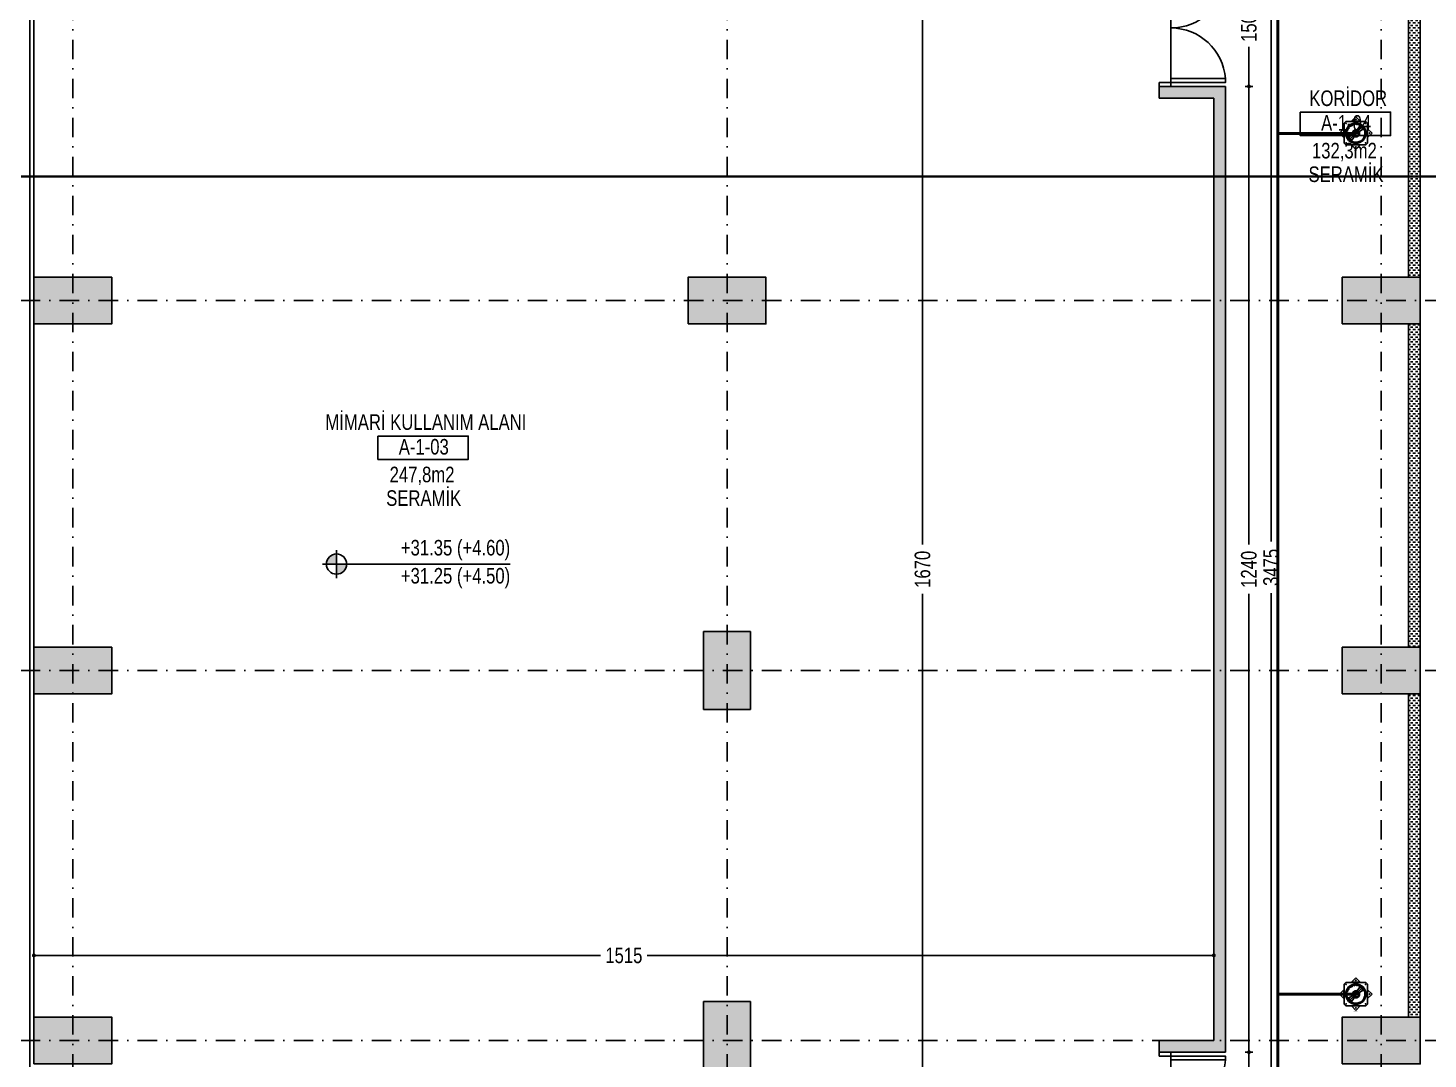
# Model space of a CAD drawing. Header units: centimetres. Extents: x 26569 to 160723, y -3143 to 14565.
# Drawn here: x 78393 to 80191, y 4390 to 5714 of the extents above; entities that cross this region are included whole.
import ezdxf
from ezdxf.enums import TextEntityAlignment as Align

# ---------------------------------------------------------------- set-up
doc = ezdxf.new("R2010")
doc.units = ezdxf.units.CM
doc.header["$LTSCALE"] = 100
doc.linetypes.add('DASHDOT2', pattern=[0.5, 0.25, -0.125, 0, -0.125])
for name, color, linetype in [('A-ANNO-DIMS', 187, 'Continuous'), ('A-ANNO-GRID', 155, 'DASHDOT2'), ('A-ANNO-IDEN', 50, 'Continuous'), ('A-ANNO-TEXT', 50, 'Continuous'), ('A-DOOR', 193, 'Continuous'), ('A-ELEV-01', 255, 'Continuous'), ('A-WALL', 134, 'Continuous'), ('A-WALL-HTCH', 8, 'Continuous'), ('A-WALL-INSL', 249, 'Continuous'), ('A-WALL-SNWPNL', 200, 'Continuous'), ('GEB-KONTUR-A', 5, 'Continuous'), ('S-CONC', 5, 'Continuous'), ('S-HTCH', 8, 'Continuous')]:
    doc.layers.add(name, color=color, linetype=linetype)
doc.layers.add('Arbeitspunkt(DIN)', color=7, linetype='Continuous', lineweight=25)
for name, color, linetype, lineweight, true_color in [('GEB-ART-NR', 1, 'Continuous', 18, 0xff0000), ('GEB-BEZUG', 2, 'Continuous', 50, 0xffff00), ('GEB-TEXT', 5, 'Continuous', 18, 0x0000ff)]:
    doc.layers.add(name, color=color, linetype=linetype, lineweight=lineweight, true_color=true_color)
doc.styles.add('Fields_100', font='act_simplex.shx', dxfattribs={"width": 0.8, "height": 20})
doc.styles.get("Standard").update_dxf_attribs({"font": 'act_simplex.shx', "width": 0.8, "height": 18})
doc.linetypes.add('BATTING', pattern='A,0.00254,-2.54,[134,ltypeshp.shx,S=2.54,R=0,X=-2.54,Y=0],-5.08,[134,ltypeshp.shx,S=2.54,R=180,X=2.54,Y=0],-2.54', length=10.16254)
doc.dimstyles.new('FIELDS_100', dxfattribs={"dimscale": 0, "dimtxt": 20, "dimasz": 5, "dimexe": 5, "dimexo": 5, "dimgap": 5, "dimtad": 0, "dimdec": 0, "dimzin": 0, "dimdsep": 46, "dimtxsty": 'Fields_100', "dimblk": 'DOT', "dimcen": 0.09, "dimclrt": 50, "dimadec": 0, "dimazin": 0, "dimtfac": 1, "dimtdec": 0, "dimtix": 1, "dimtofl": 0, "dimtmove": 1, "dimatfit": 3, "dimfxl": 5, "dimfxlon": 1, "dimtolj": 1, "dimtzin": 0, "dimarcsym": 0})
pattern_1 = [(0, (74805.6698, 54361.057), (3.175, 3.175), [3.175, -3.175])]

# ---------------------------------------------------------------- blocks, each defined once
blk = doc.blocks.new('Mahal kutusu_100')
at = {"color": 0}
blk.add_lwpolyline([(-58, 30), (58, 30), (58, 0), (-58, 0)], close=True, dxfattribs=at)
at = {"color": 0, "style": 'Fields_100', "width": 0.8}
for tag, p in [('MAHAL', (3.6, 37.9)), ('KOD', (0.9, 6.2)), ('ALAN', (-1.3, -29.4)), ('KAPLAMA', (0.8, -59.7))]:
    blk.add_attdef(tag, text='', height=20, dxfattribs=at).set_placement(p, align=Align.CENTER)
blk = doc.blocks.new('KAPI 150')
at = {"layer": 'A-DOOR'}
blk.add_line((145, 15), (5, 15), dxfattribs=at)
for points in [[(5, 15), (5, 85), (10, 85), (10, 15)], [(145, 15), (145, 85), (140, 85), (140, 15)]]:
    blk.add_lwpolyline(points, dxfattribs=at)
for points in [[(5, 0), (0, 0), (0, 15), (5, 15)], [(150, 0), (145, 0), (145, 15), (150, 15)]]:
    blk.add_lwpolyline(points, close=True, dxfattribs=at)
for centre, start, end in [((5, 15), 0, 85.904), ((145, 15), 94.096, 180)]:
    blk.add_arc(centre, 70, start, end, dxfattribs=at)
blk = doc.blocks.new('_Dot')
at = {"color": 0, "linetype": 'ByBlock', "lineweight": -2}
blk.add_line((-0.5, 0), (-1, 0), dxfattribs=at)
at = {"color": 0, "linetype": 'ByBlock', "const_width": 0.5}
blk.add_lwpolyline([(-0.25, 0, 1), (0.25, 0, 1)], format="xyb", close=True, dxfattribs=at)
blk = doc.blocks.new('*D206')
at = {"layer": 'A-ANNO-DIMS', "color": 0, "lineweight": -2, "transparency": 16777216}
for p, q in [((79536.9, 5853.6), (79546.9, 5853.6)), ((79541.9, 5848.6), (79541.9, 5050.3)), ((79541.9, 4188.6), (79541.9, 4987)), ((79536.9, 4183.6), (79546.9, 4183.6))]:
    blk.add_line(p, q, dxfattribs=at)
at = {"layer": 'DEFPOINTS', "color": 0, "transparency": 16777216}
for p in [(78500.9, 5853.6), (79541.9, 5853.6), (78400.9, 4183.6)]:
    blk.add_point(p, dxfattribs=at)
at = {"layer": 'A-ANNO-DIMS', "color": 0, "lineweight": -2, "transparency": 16777216, "xscale": 5, "yscale": 5, "zscale": 5}
for p, rotation in [((79541.9, 5853.6), 90), ((79541.9, 4183.6), 270)]:
    blk.add_blockref('_Dot', p, dxfattribs=dict(at, rotation=rotation))
at = {"layer": 'A-ANNO-DIMS', "color": 50, "transparency": 16777216, "insert": (79541.9, 5018.6), "char_height": 20, "attachment_point": 5, "rotation": 90, "style": 'Fields_100'}
blk.add_mtext('\\A1;1670', dxfattribs=at)
blk = doc.blocks.new('*D207')
at = {"layer": 'A-ANNO-DIMS', "color": 0, "lineweight": -2, "transparency": 16777216}
for p, q in [((78400.9, 4517.8), (78400.9, 4527.8)), ((78405.9, 4522.8), (79128.2, 4522.8)), ((79910.9, 4522.8), (79188.5, 4522.8)), ((79915.9, 4517.8), (79915.9, 4527.8))]:
    blk.add_line(p, q, dxfattribs=at)
at = {"layer": 'DEFPOINTS', "color": 0, "transparency": 16777216}
for p in [(79915.9, 4522.8), (78400.9, 4183.6), (79915.9, 4183.6)]:
    blk.add_point(p, dxfattribs=at)
at = {"layer": 'A-ANNO-DIMS', "color": 0, "lineweight": -2, "transparency": 16777216, "xscale": 5, "yscale": 5, "zscale": 5, "rotation": 180}
blk.add_blockref('_Dot', (78400.9, 4522.8), dxfattribs=at)
at = {"layer": 'A-ANNO-DIMS', "color": 0, "lineweight": -2, "transparency": 16777216, "xscale": 5, "yscale": 5, "zscale": 5}
blk.add_blockref('_Dot', (79915.9, 4522.8), dxfattribs=at)
at = {"layer": 'A-ANNO-DIMS', "color": 50, "transparency": 16777216, "insert": (79158.4, 4522.8), "char_height": 20, "attachment_point": 5, "style": 'Fields_100'}
blk.add_mtext('\\A1;1515', dxfattribs=at)
blk = doc.blocks.new('*D216')
at = {"layer": 'A-ANNO-DIMS', "color": 0, "lineweight": -2, "transparency": 16777216}
for p, q in [((79955.9, 4398.6), (79965.9, 4398.6)), ((79960.9, 4393.6), (79960.9, 4347.7)), ((79960.9, 4253.6), (79960.9, 4299.6)), ((79955.9, 4248.6), (79965.9, 4248.6))]:
    blk.add_line(p, q, dxfattribs=at)
at = {"layer": 'DEFPOINTS', "color": 0, "transparency": 16777216}
for p in [(79930.9, 4398.6), (79960.9, 4398.6), (79930.9, 4248.6)]:
    blk.add_point(p, dxfattribs=at)
at = {"layer": 'A-ANNO-DIMS', "color": 0, "lineweight": -2, "transparency": 16777216, "xscale": 5, "yscale": 5, "zscale": 5}
for p, rotation in [((79960.9, 4398.6), 90), ((79960.9, 4248.6), 270)]:
    blk.add_blockref('_Dot', p, dxfattribs=dict(at, rotation=rotation))
at = {"layer": 'A-ANNO-DIMS', "color": 50, "transparency": 16777216, "insert": (79960.9, 4323.6), "char_height": 20, "attachment_point": 5, "rotation": 90, "style": 'Fields_100'}
blk.add_mtext('\\A1;150', dxfattribs=at)
blk = doc.blocks.new('*D217')
at = {"layer": 'A-ANNO-DIMS', "color": 0, "lineweight": -2, "transparency": 16777216}
for p, q in [((79955.9, 5638.6), (79965.9, 5638.6)), ((79960.9, 5633.6), (79960.9, 5050.3)), ((79960.9, 4403.6), (79960.9, 4987)), ((79955.9, 4398.6), (79965.9, 4398.6))]:
    blk.add_line(p, q, dxfattribs=at)
at = {"layer": 'DEFPOINTS', "color": 0, "transparency": 16777216}
for p in [(79930.9, 5638.6), (79960.9, 5638.6), (79930.9, 4398.6)]:
    blk.add_point(p, dxfattribs=at)
at = {"layer": 'A-ANNO-DIMS', "color": 0, "lineweight": -2, "transparency": 16777216, "xscale": 5, "yscale": 5, "zscale": 5}
for p, rotation in [((79960.9, 5638.6), 90), ((79960.9, 4398.6), 270)]:
    blk.add_blockref('_Dot', p, dxfattribs=dict(at, rotation=rotation))
at = {"layer": 'A-ANNO-DIMS', "color": 50, "transparency": 16777216, "insert": (79960.9, 5018.6), "char_height": 20, "attachment_point": 5, "rotation": 90, "style": 'Fields_100'}
blk.add_mtext('\\A1;1240', dxfattribs=at)
blk = doc.blocks.new('*D218')
at = {"layer": 'A-ANNO-DIMS', "color": 0, "lineweight": -2, "transparency": 16777216}
for p, q in [((79955.9, 5788.6), (79965.9, 5788.6)), ((79960.9, 5783.6), (79960.9, 5737.7)), ((79960.9, 5643.6), (79960.9, 5689.6)), ((79955.9, 5638.6), (79965.9, 5638.6))]:
    blk.add_line(p, q, dxfattribs=at)
at = {"layer": 'DEFPOINTS', "color": 0, "transparency": 16777216}
for p in [(79930.9, 5788.6), (79960.9, 5788.6), (79930.9, 5638.6)]:
    blk.add_point(p, dxfattribs=at)
at = {"layer": 'A-ANNO-DIMS', "color": 0, "lineweight": -2, "transparency": 16777216, "xscale": 5, "yscale": 5, "zscale": 5}
for p, rotation in [((79960.9, 5788.6), 90), ((79960.9, 5638.6), 270)]:
    blk.add_blockref('_Dot', p, dxfattribs=dict(at, rotation=rotation))
at = {"layer": 'A-ANNO-DIMS', "color": 50, "transparency": 16777216, "insert": (79960.9, 5713.6), "char_height": 20, "attachment_point": 5, "rotation": 90, "style": 'Fields_100'}
blk.add_mtext('\\A1;150', dxfattribs=at)
blk = doc.blocks.new('*D170')
at = {"layer": 'A-ANNO-DIMS', "color": 0, "lineweight": -2, "transparency": 16777216}
for p, q in [((79984.4, 6758.6), (79994.4, 6758.6)), ((79989.4, 6753.6), (79989.4, 5054.3)), ((79989.4, 3288.6), (79989.4, 4987.9)), ((79984.4, 3283.6), (79994.4, 3283.6))]:
    blk.add_line(p, q, dxfattribs=at)
at = {"layer": 'DEFPOINTS', "color": 0, "transparency": 16777216}
for p in [(79470.9, 6758.6), (79989.4, 6758.6), (79795.9, 3283.6)]:
    blk.add_point(p, dxfattribs=at)
at = {"layer": 'A-ANNO-DIMS', "color": 0, "lineweight": -2, "transparency": 16777216, "xscale": 5, "yscale": 5, "zscale": 5}
for p, rotation in [((79989.4, 6758.6), 90), ((79989.4, 3283.6), 270)]:
    blk.add_blockref('_Dot', p, dxfattribs=dict(at, rotation=rotation))
at = {"layer": 'A-ANNO-DIMS', "color": 50, "transparency": 16777216, "insert": (79989.4, 5021.1), "char_height": 20, "attachment_point": 5, "rotation": 90, "style": 'Fields_100'}
blk.add_mtext('\\A1;3475', dxfattribs=at)
blk = doc.blocks.new('Einfügepunkt')
at = {"layer": 'GEB-BEZUG'}
for p, q in [((-1, -1), (1, 1)), ((-1, 1), (1, -1))]:
    blk.add_line(p, q, dxfattribs=at)
blk = doc.blocks.new('105')
at = {"layer": 'Arbeitspunkt(DIN)', "ltscale": 25}
for q in [(-2, 0), (0, 2), (2, 0), (0, -2)]:
    blk.add_line((0, 0), q, dxfattribs=at)
at = {"layer": 'GEB-KONTUR-A', "ltscale": 25}
for p, q in [((0, 209), (-57, 152)), ((57, 152), (0, 209)), ((-152, 57), (-209, 0)), ((-209, 0), (-152, -57)), ((-152, 57), (-150, 59)), ((-152, -57), (-152, 57)), ((-150, 130), (-130, 150)), ((-150, 130), (-150, -130)), ((-129, 2), (-131, 0)), ((-131, 0), (-129, -2)), ((-131, 0), (-123, 0)), ((130, 150), (-130, 150)), ((-129, 2), (-122, 2)), ((-124, 35), (-126, 34)), ((-126, 34), (-125, 32)), ((-126, 34), (-119, 32)), ((-125, 32), (-118, 30)), ((-124, 35), (-117, 33)), ((-123, 0), (-122, 2)), ((-122, -2), (-123, 0)), ((-122, 2), (-118, 2)), ((-119, 32), (-117, 33)), ((-118, 30), (-119, 32)), ((-114, 29), (-118, 30)), ((-117, 33), (-113, 32)), ((-105, 16), (-117, 17)), ((-117, 14), (-106, 12)), ((-111, 66), (-113, 65)), ((-113, 65), (-113, 63)), ((-113, 65), (-107, 62)), ((-113, 63), (-106, 59)), ((-111, 66), (-104, 62)), ((-110, 43), (-99, 39)), ((-98, 42), (-108, 47)), ((-107, 62), (-104, 62)), ((-106, 59), (-107, 62)), ((-103, 57), (-106, 59)), ((-106, 12), (-105, 16)), ((-104, 62), (-101, 61)), ((-99, 39), (-98, 42)), ((-95, 70), (-85, 63)), ((-83, 66), (-93, 73)), ((-92, 92), (-92, 90)), ((-90, 92), (-92, 92)), ((-92, 92), (-87, 87)), ((-92, 90), (-87, 85)), ((-90, 92), (-85, 87)), ((-87, 87), (-85, 87)), ((-87, 85), (-87, 87)), ((-85, 82), (-87, 85)), ((-85, 87), (-82, 85)), ((-85, 63), (-83, 66)), ((-73, 93), (-66, 83)), ((-63, 85), (-70, 95)), ((-65, 113), (-66, 111)), ((-66, 111), (-62, 104)), ((-66, 83), (-63, 85)), ((-65, 113), (-62, 107)), ((-63, 113), (-65, 113)), ((-63, 113), (-59, 106)), ((-62, 107), (-59, 106)), ((-62, 104), (-62, 107)), ((-61, 101), (-62, 104)), ((-59, 150), (-57, 152)), ((-59, 106), (-57, 103)), ((-57, 152), (57, 152)), ((-47, 108), (-42, 98)), ((-39, 99), (-43, 110)), ((-42, 98), (-39, 99)), ((-34, 126), (-35, 124)), ((-35, 124), (-33, 117)), ((-34, 126), (-32, 119)), ((-32, 125), (-34, 126)), ((-33, 117), (-32, 119)), ((-32, 113), (-33, 117)), ((-6, 6), (-33, -12)), ((-33, -13), (-5, 5)), ((-32, 125), (-30, 118)), ((-32, 119), (-30, 118)), ((-30, 118), (-29, 114)), ((-26, -26), (0, 0)), ((-17, 117), (-16, 105)), ((-16, 105), (-12, 106)), ((-12, 106), (-14, 117)), ((18, 42), (-6, 6)), ((-6, 6), (-5, 5)), ((-5, 5), (18, 41)), ((-5, 5), (0, 0)), ((0, 131), (-2, 129)), ((-2, 129), (-2, 122)), ((-2, 122), (0, 123)), ((-2, 118), (-2, 122)), ((0, 131), (0, 123)), ((2, 129), (0, 131)), ((0, 123), (2, 122)), ((0, 0), (26, 26)), ((0, 0), (5, -5)), ((2, 129), (2, 122)), ((2, 122), (2, 118)), ((33, 13), (5, -5)), ((6, -6), (33, 12)), ((14, 117), (12, 106)), ((12, 106), (16, 105)), ((16, 105), (17, 117)), ((19, 43), (18, 42)), ((18, 42), (18, 41)), ((18, 42), (18, 42)), ((18, 41), (18, 42)), ((26, 26), (18, 42)), ((18, 41), (26, 26)), ((38, 73), (19, 43)), ((19, 43), (39, 72)), ((19, 42), (19, 43)), ((19, 43), (19, 42)), ((19, 43), (19, 43)), ((27, 27), (19, 43)), ((19, 42), (27, 27)), ((26, 26), (26, 26)), ((26, 26), (26, 26)), ((26, 26), (33, 13)), ((33, 13), (26, 26)), ((27, 27), (77, 77)), ((27, 27), (27, 27)), ((27, 27), (27, 27)), ((27, 27), (34, 14)), ((34, 14), (27, 27)), ((29, 114), (30, 118)), ((32, 125), (30, 118)), ((30, 118), (32, 119)), ((34, 126), (32, 119)), ((34, 126), (32, 125)), ((32, 119), (33, 117)), ((33, 117), (32, 113)), ((35, 124), (33, 117)), ((33, 12), (35, 13)), ((33, 13), (33, 13)), ((33, 12), (33, 13)), ((33, 13), (33, 12)), ((35, 124), (34, 126)), ((72, 39), (34, 14)), ((34, 14), (34, 14)), ((35, 13), (34, 14)), ((34, 14), (35, 13)), ((35, 13), (73, 38)), ((38, 73), (41, 77)), ((43, 110), (39, 99)), ((39, 99), (42, 98)), ((41, 77), (57, 103)), ((42, 98), (47, 108)), ((57, 152), (59, 150)), ((57, 103), (59, 105)), ((63, 113), (59, 105)), ((59, 105), (61, 106)), ((65, 113), (61, 106)), ((61, 106), (62, 103)), ((62, 103), (61, 101)), ((66, 111), (62, 103)), ((65, 113), (63, 113)), ((66, 111), (65, 113)), ((66, 98), (68, 99)), ((72, 93), (74, 95)), ((77, 41), (73, 38)), ((77, 92), (76, 91)), ((77, 77), (86, 86)), ((77, 41), (103, 57)), ((103, 58), (79, 43)), ((82, 85), (84, 86)), ((90, 92), (84, 86)), ((84, 86), (86, 86)), ((86, 84), (85, 82)), ((92, 92), (86, 86)), ((92, 90), (86, 84)), ((86, 86), (86, 84)), ((92, 92), (90, 92)), ((91, 76), (92, 77)), ((92, 90), (92, 92)), ((93, 72), (95, 74)), ((99, 68), (98, 66)), ((101, 61), (103, 62)), ((111, 66), (103, 62)), ((103, 62), (106, 61)), ((105, 60), (103, 58)), ((103, 57), (105, 59)), ((103, 58), (103, 57)), ((113, 63), (105, 59)), ((106, 61), (105, 60)), ((105, 59), (105, 60)), ((113, 65), (106, 61)), ((113, 65), (111, 66)), ((113, 63), (113, 65)), ((117, 33), (113, 32)), ((114, 29), (118, 30)), ((124, 35), (117, 33)), ((119, 32), (117, 33)), ((118, 30), (119, 32)), ((125, 32), (118, 30)), ((122, 2), (118, 2)), ((126, 34), (119, 32)), ((123, 0), (122, 2)), ((129, 2), (122, 2)), ((122, -2), (123, 0)), ((131, 0), (123, 0)), ((126, 34), (124, 35)), ((125, 32), (126, 34)), ((131, 0), (129, 2)), ((129, -2), (131, 0)), ((130, 150), (150, 130)), ((150, -130), (150, 130)), ((150, 59), (152, 57)), ((152, 57), (152, -57)), ((209, 0), (152, 57)), ((152, -57), (209, 0)), ((-150, -59), (-152, -57)), ((-130, -150), (-150, -130)), ((-130, -150), (130, -150)), ((-129, -2), (-122, -2)), ((-125, -32), (-126, -34)), ((-126, -34), (-119, -32)), ((-126, -34), (-124, -35)), ((-125, -32), (-118, -30)), ((-124, -35), (-117, -33)), ((-118, -2), (-122, -2)), ((-119, -32), (-118, -30)), ((-117, -33), (-119, -32)), ((-118, -30), (-114, -29)), ((-106, -12), (-117, -14)), ((-117, -17), (-105, -16)), ((-113, -32), (-117, -33)), ((-113, -63), (-105, -59)), ((-113, -65), (-106, -61)), ((-113, -63), (-113, -65)), ((-113, -65), (-111, -66)), ((-111, -66), (-103, -62)), ((-99, -39), (-110, -43)), ((-108, -47), (-98, -42)), ((-105, -16), (-106, -12)), ((-106, -61), (-105, -59)), ((-103, -62), (-106, -61)), ((-105, -59), (-103, -57)), ((-103, -57), (-77, -41)), ((-101, -61), (-103, -62)), ((-98, -42), (-99, -39)), ((-99, -68), (-98, -66)), ((-93, -72), (-95, -74)), ((-91, -76), (-92, -77)), ((-92, -90), (-86, -84)), ((-92, -92), (-86, -86)), ((-92, -90), (-92, -92)), ((-92, -92), (-90, -92)), ((-90, -92), (-84, -86)), ((-86, -86), (-77, -77)), ((-86, -84), (-85, -82)), ((-86, -86), (-86, -84)), ((-84, -86), (-86, -86)), ((-82, -85), (-84, -86)), ((-77, -77), (-27, -27)), ((-77, -41), (-73, -38)), ((-77, -92), (-76, -91)), ((-72, -93), (-74, -95)), ((-35, -13), (-73, -38)), ((-73, -39), (-34, -14)), ((-66, -98), (-68, -99)), ((-66, -111), (-62, -103)), ((-66, -111), (-65, -113)), ((-65, -113), (-61, -106)), ((-65, -113), (-63, -113)), ((-63, -113), (-59, -105)), ((-62, -103), (-61, -101)), ((-61, -106), (-62, -103)), ((-60, -105), (-61, -106)), ((-58, -103), (-60, -105)), ((-60, -105), (-59, -105)), ((-59, -105), (-57, -103)), ((-57, -152), (-59, -150)), ((-43, -79), (-58, -103)), ((-57, -103), (-58, -103)), ((-57, -103), (-41, -77)), ((57, -152), (-57, -152)), ((-57, -152), (0, -209)), ((-38, -73), (-41, -77)), ((-19, -43), (-39, -73)), ((-38, -73), (-19, -43)), ((-33, -12), (-35, -13)), ((-35, -13), (-34, -14)), ((-34, -14), (-35, -13)), ((-35, -124), (-33, -117)), ((-35, -124), (-34, -126)), ((-34, -14), (-34, -14)), ((-27, -27), (-34, -14)), ((-34, -14), (-27, -27)), ((-34, -126), (-32, -119)), ((-34, -126), (-32, -125)), ((-33, -13), (-33, -12)), ((-33, -12), (-33, -13)), ((-33, -13), (-33, -13)), ((-26, -26), (-33, -13)), ((-33, -13), (-26, -26)), ((-32, -113), (-33, -117)), ((-33, -117), (-32, -119)), ((-32, -119), (-30, -118)), ((-32, -125), (-30, -118)), ((-30, -118), (-29, -114)), ((-27, -27), (-27, -27)), ((-27, -27), (-19, -43)), ((-19, -42), (-27, -27)), ((-27, -27), (-27, -27)), ((-26, -26), (-26, -26)), ((-26, -26), (-18, -42)), ((-18, -41), (-26, -26)), ((-26, -26), (-26, -26)), ((-19, -43), (-18, -42)), ((-19, -42), (-19, -43)), ((-19, -43), (-19, -42)), ((-19, -43), (-19, -43)), ((5, -5), (-18, -41)), ((-18, -42), (6, -6)), ((-18, -42), (-18, -41)), ((-18, -41), (-18, -42)), ((-18, -42), (-18, -42)), ((-2, -118), (-2, -122)), ((-2, -122), (0, -123)), ((-2, -129), (-2, -122)), ((-2, -129), (0, -131)), ((0, -123), (2, -122)), ((0, -131), (0, -123)), ((0, -131), (2, -129)), ((0, -209), (57, -152)), ((2, -122), (2, -118)), ((2, -129), (2, -122)), ((6, -6), (5, -5)), ((29, -114), (30, -118)), ((30, -118), (32, -119)), ((32, -125), (30, -118)), ((33, -117), (32, -113)), ((32, -119), (33, -117)), ((34, -126), (32, -119)), ((32, -125), (34, -126)), ((35, -124), (33, -117)), ((34, -126), (35, -124)), ((57, -103), (59, -106)), ((59, -150), (57, -152)), ((59, -106), (62, -107)), ((63, -113), (59, -106)), ((62, -104), (61, -101)), ((62, -107), (62, -104)), ((66, -111), (62, -104)), ((65, -113), (62, -107)), ((63, -113), (65, -113)), ((65, -113), (66, -111)), ((82, -85), (85, -87)), ((87, -85), (85, -82)), ((85, -87), (87, -87)), ((90, -92), (85, -87)), ((87, -87), (87, -85)), ((92, -90), (87, -85)), ((92, -92), (87, -87)), ((90, -92), (92, -92)), ((92, -92), (92, -90)), ((101, -61), (104, -62)), ((106, -59), (103, -57)), ((104, -62), (107, -62)), ((111, -66), (104, -62)), ((107, -62), (106, -59)), ((113, -63), (106, -59)), ((113, -65), (107, -62)), ((111, -66), (113, -65)), ((113, -32), (117, -33)), ((113, -65), (113, -63)), ((118, -30), (114, -29)), ((117, -33), (119, -32)), ((124, -35), (117, -33)), ((118, -2), (122, -2)), ((119, -32), (118, -30)), ((125, -32), (118, -30)), ((126, -34), (119, -32)), ((129, -2), (122, -2)), ((124, -35), (126, -34)), ((126, -34), (125, -32)), ((150, -130), (130, -150)), ((152, -57), (150, -59))]:
    blk.add_line(p, q, dxfattribs=at)
for centre, radius in [((0, 177), 4), ((-177, 0), 4), ((0, 0), 131), ((-125, 125), 3), ((125, 125), 3), ((177, 0), 4), ((-125, -125), 3), ((0, -177), 4), ((125, -125), 3)]:
    blk.add_circle(centre, radius, dxfattribs=at)
for centre, radius, start, end in [((0, 0), 129, 165.8007, 179.1993), ((0, 0), 126, 165.8198, 179.1802), ((0, 0), 129, 150.8007, 164.1993), ((0, 0), 126, 150.8198, 164.1802), ((0, 0), 121, 165.8539, 179.1461), ((0, 0), 120, 165.8607, 179.1393), ((0, 0), 118, 165.8753, 179.1247), ((0, 0), 118, 171.6247, 173.3753), ((0, 0), 121, 150.8539, 164.1461), ((0, 0), 120, 150.8607, 164.1393), ((0, 0), 118, 150.8753, 164.1247), ((0, 0), 129, 135.8007, 149.1993), ((0, 0), 118, 156.6247, 158.3753), ((0, 0), 126, 135.8198, 149.1802), ((0, 0), 121, 135.8539, 149.1461), ((0, 0), 120, 135.8607, 149.1393), ((0, 0), 118, 135.8753, 149.1247), ((0, 0), 118, 141.6247, 143.3753), ((0, 0), 129, 120.8007, 134.1993), ((0, 0), 126, 120.8198, 134.1802), ((0, 0), 121, 120.8539, 134.1461), ((0, 0), 120, 120.8607, 134.1393), ((0, 0), 118, 120.8753, 134.1247), ((0, 0), 118, 126.6247, 128.3753), ((0, 0), 129, 105.8007, 119.1993), ((0, 0), 126, 105.8198, 119.1802), ((0, 0), 121, 105.8539, 119.1461), ((0, 0), 120, 105.8607, 119.1393), ((0, 0), 118, 105.8753, 119.1247), ((0, 0), 118, 111.6247, 113.3753), ((0, 0), 129, 90.8007, 104.1993), ((0, 0), 126, 90.8198, 104.1802), ((0, 0), 121, 90.8539, 104.1461), ((0, 0), 120, 90.8607, 104.1393), ((0, 0), 118, 90.8753, 104.1247), ((0, 0), 118, 96.6247, 98.3753), ((0, 0), 129, 75.8007, 89.1993), ((0, 0), 126, 75.8198, 89.1802), ((0, 0), 121, 75.8539, 89.1461), ((0, 0), 120, 75.8607, 89.1393), ((0, 0), 118, 75.8753, 89.1247), ((0, 0), 118, 81.6247, 83.3753), ((0, 0), 118, 60.8753, 74.1247), ((0, 0), 121, 60.8539, 74.1461), ((0, 0), 120, 60.8607, 74.1393), ((0, 0), 126, 60.8198, 74.1802), ((0, 0), 129, 60.8007, 74.1993), ((59, 59), 25.8, 45, 135.7807), ((0, 0), 118, 66.6247, 68.3753), ((0, 0), 118, 45.8753, 59.1247), ((0, 0), 121, 45.8539, 59.1461), ((0, 0), 120, 55.6693, 59.1393), ((0, 0), 126, 45.8198, 59.1802), ((0, 0), 129, 45.8007, 59.1993), ((0, 0), 120, 52.1808, 55.6693), ((0, 0), 120, 45.8607, 50.069), ((59, 59), 25.8, 321.1789, 45), ((59, 59), 25.8, 314.2193, 321.1789), ((0, 0), 118, 30.8753, 44.1247), ((0, 0), 120, 39.931, 44.1393), ((0, 0), 121, 30.8539, 44.1461), ((0, 0), 126, 30.8198, 44.1802), ((0, 0), 129, 30.8007, 44.1993), ((0, 0), 120, 34.3307, 37.8192), ((0, 0), 120, 30.8607, 34.3307), ((0, 0), 118, 15.8753, 29.1247), ((0, 0), 120, 15.8607, 29.1393), ((0, 0), 121, 15.8539, 29.1461), ((0, 0), 126, 15.8198, 29.1802), ((0, 0), 129, 15.8007, 29.1993), ((0, 0), 118, 0.8753, 14.1247), ((0, 0), 120, 0.8607, 14.1393), ((0, 0), 121, 0.8539, 14.1461), ((0, 0), 126, 0.8198, 14.1802), ((0, 0), 129, 0.8007, 14.1993), ((0, 0), 129, 180.8007, 194.1993), ((0, 0), 126, 180.8198, 194.1802), ((0, 0), 129, 195.8007, 209.1993), ((0, 0), 121, 180.8539, 194.1461), ((0, 0), 126, 195.8198, 209.1802), ((0, 0), 120, 180.8607, 194.1393), ((0, 0), 118, 180.8753, 194.1247), ((0, 0), 118, 186.6247, 188.3753), ((0, 0), 121, 195.8539, 209.1461), ((0, 0), 120, 195.8607, 209.1393), ((0, 0), 118, 195.8753, 209.1247), ((0, 0), 129, 210.8007, 224.1993), ((0, 0), 118, 201.6247, 203.3753), ((0, 0), 126, 210.8198, 224.1802), ((0, 0), 121, 210.8539, 224.1461), ((0, 0), 120, 210.8607, 214.3307), ((0, 0), 118, 210.8753, 224.1247), ((0, 0), 120, 214.3307, 217.8192), ((0, 0), 120, 219.931, 224.1393), ((0, 0), 129, 225.8007, 239.1993), ((0, 0), 126, 225.8198, 239.1802), ((-59, -59), 25.8, 134.2193, 225), ((0, 0), 120, 225.8607, 230.069), ((0, 0), 121, 225.8539, 239.1461), ((0, 0), 118, 225.8753, 239.1247), ((-59, -59), 25.8, 225, 308.8211), ((0, 0), 120, 232.1808, 235.6693), ((0, 0), 120, 235.6693, 239.1393), ((0, 0), 129, 240.8007, 254.1993), ((0, 0), 126, 240.8198, 254.1802), ((0, 0), 121, 240.8539, 254.1461), ((0, 0), 120, 240.8607, 254.1393), ((0, 0), 118, 240.8753, 254.1247), ((-59, -59), 25.8, 308.8211, 315.7807), ((0, 0), 129, 255.8007, 269.1993), ((0, 0), 126, 255.8198, 269.1802), ((0, 0), 121, 255.8539, 269.1461), ((0, 0), 118, 255.8753, 269.1247), ((0, 0), 120, 255.8607, 269.1393), ((0, 0), 118, 270.8753, 284.1247), ((0, 0), 120, 270.8607, 284.1393), ((0, 0), 121, 270.8539, 284.1461), ((0, 0), 126, 270.8198, 284.1802), ((0, 0), 129, 270.8007, 284.1993), ((0, 0), 118, 285.8753, 299.1247), ((0, 0), 120, 285.8607, 299.1393), ((0, 0), 121, 285.8539, 299.1461), ((0, 0), 126, 285.8198, 299.1802), ((0, 0), 129, 285.8007, 299.1993), ((0, 0), 118, 300.8753, 314.1247), ((0, 0), 120, 300.8607, 314.1393), ((0, 0), 121, 300.8539, 314.1461), ((0, 0), 126, 300.8198, 314.1802), ((0, 0), 129, 300.8007, 314.1993), ((0, 0), 118, 315.8753, 329.1247), ((0, 0), 120, 315.8607, 329.1393), ((0, 0), 121, 315.8539, 329.1461), ((0, 0), 126, 315.8198, 329.1802), ((0, 0), 129, 315.8007, 329.1993), ((0, 0), 118, 330.8753, 344.1247), ((0, 0), 120, 330.8607, 344.1393), ((0, 0), 121, 330.8539, 344.1461), ((0, 0), 126, 330.8198, 344.1802), ((0, 0), 129, 330.8007, 344.1993), ((0, 0), 118, 345.8753, 359.1247), ((0, 0), 120, 345.8607, 359.1393), ((0, 0), 121, 345.8539, 359.1461), ((0, 0), 126, 345.8198, 359.1802), ((0, 0), 129, 345.8007, 359.1993)]:
    blk.add_arc(centre, radius, start, end, dxfattribs=at)
for points, knots in [([(77, 77), (76, 78), (75, 79), (71, 82), (68, 83), (62, 84), (59, 85), (56, 84), (54, 84), (52, 83), (47, 82), (46, 81), (43, 79), (41, 77), (39, 75), (39, 74), (38, 73)], [-0.783062, -0.783062, -0.783062, -0.783062, -0.634163, -0.634163, -0.192454, -0.192454, 0.106051, 0.106051, 0.106051, 0.404556, 0.404556, 0.625445, 0.625445, 0.846335, 0.846335, 0.994853, 0.994853, 0.994853, 0.994853]), ([(38, 73), (38, 73), (38, 73), (38, 73), (38, 73), (38, 73)], [0.994853329, 0.994853329, 0.994853329, 0.994853329, 0.995833954, 0.995833954, 0.996814579, 0.996814579, 0.996814579, 0.996814579]), ([(39, 73), (39, 74), (40, 75), (42, 77), (43, 78), (46, 80), (48, 81), (52, 83), (54, 83), (57, 84), (59, 84), (61, 84), (67, 83), (71, 81), (75, 78), (76, 77), (77, 77)], [-0.994853, -0.994853, -0.994853, -0.994853, -0.846335, -0.846335, -0.625445, -0.625445, -0.404556, -0.404556, -0.106051, -0.106051, -0.106051, 0.192454, 0.192454, 0.634163, 0.634163, 0.784802, 0.784802, 0.784802, 0.784802]), ([(39, 72), (39, 72), (39, 72), (39, 73), (39, 73), (39, 73)], [-0.996814579, -0.996814579, -0.996814579, -0.996814579, -0.995833954, -0.995833954, -0.994853329, -0.994853329, -0.994853329, -0.994853329]), ([(77, 77), (77, 76), (78, 75), (80, 72), (81, 71), (82, 67), (83, 66), (84, 61), (84, 59), (84, 57), (83, 54), (83, 52), (80, 46), (78, 43), (75, 40), (74, 39), (73, 39)], [2.356791, 2.356791, 2.356791, 2.356791, 2.50743, 2.50743, 2.728284, 2.728284, 2.949139, 2.949139, 3.247644, 3.247644, 3.247644, 3.546149, 3.546149, 3.987927, 3.987927, 4.136446, 4.136446, 4.136446, 4.136446]), ([(73, 38), (74, 39), (75, 39), (79, 43), (81, 46), (83, 52), (84, 54), (84, 56), (85, 59), (84, 62), (84, 66), (83, 68), (82, 71), (81, 73), (79, 75), (78, 76), (77, 77)], [-4.136446, -4.136446, -4.136446, -4.136446, -3.987927, -3.987927, -3.546149, -3.546149, -3.247644, -3.247644, -3.247644, -2.949139, -2.949139, -2.728284, -2.728284, -2.50743, -2.50743, -2.358531, -2.358531, -2.358531, -2.358531]), ([(77, 77), (77, 77), (77, 77), (77, 77), (77, 77), (77, 77)], [-0.1161431, -0.1161431, -0.1161431, -0.1161431, -0.0580714, -0.0580714, 0, 0, 0, 0]), ([(-73, -38), (-74, -39), (-75, -39), (-79, -43), (-81, -46), (-83, -52), (-84, -54), (-84, -56), (-85, -59), (-84, -62), (-84, -66), (-83, -68), (-82, -71), (-81, -73), (-79, -75), (-78, -76), (-77, -77)], [-4.136446, -4.136446, -4.136446, -4.136446, -3.987927, -3.987927, -3.546149, -3.546149, -3.247644, -3.247644, -3.247644, -2.949139, -2.949139, -2.728284, -2.728284, -2.50743, -2.50743, -2.358531, -2.358531, -2.358531, -2.358531]), ([(-77, -77), (-77, -76), (-78, -75), (-80, -72), (-81, -71), (-82, -67), (-83, -66), (-84, -61), (-84, -59), (-84, -57), (-83, -54), (-83, -52), (-80, -46), (-78, -43), (-75, -40), (-74, -39), (-73, -39)], [2.356791, 2.356791, 2.356791, 2.356791, 2.50743, 2.50743, 2.728284, 2.728284, 2.949139, 2.949139, 3.247644, 3.247644, 3.247644, 3.546149, 3.546149, 3.987927, 3.987927, 4.136446, 4.136446, 4.136446, 4.136446]), ([(-77, -77), (-76, -78), (-75, -79), (-71, -82), (-68, -83), (-62, -84), (-59, -85), (-56, -84), (-54, -84), (-52, -83), (-47, -82), (-46, -81), (-43, -79), (-41, -77), (-39, -75), (-39, -74), (-38, -73)], [-0.783062, -0.783062, -0.783062, -0.783062, -0.634163, -0.634163, -0.192454, -0.192454, 0.106051, 0.106051, 0.106051, 0.404556, 0.404556, 0.625445, 0.625445, 0.846335, 0.846335, 0.994853, 0.994853, 0.994853, 0.994853]), ([(-39, -73), (-39, -74), (-40, -75), (-42, -77), (-43, -78), (-46, -80), (-48, -81), (-52, -83), (-54, -83), (-57, -84), (-59, -84), (-61, -84), (-67, -83), (-71, -81), (-75, -78), (-76, -77), (-77, -77)], [-0.994853, -0.994853, -0.994853, -0.994853, -0.846335, -0.846335, -0.625445, -0.625445, -0.404556, -0.404556, -0.106051, -0.106051, -0.106051, 0.192454, 0.192454, 0.634163, 0.634163, 0.784802, 0.784802, 0.784802, 0.784802]), ([(-77, -77), (-77, -77), (-77, -77), (-77, -77), (-77, -77), (-77, -77)], [0, 0, 0, 0, 0.0580714, 0.0580714, 0.1161431, 0.1161431, 0.1161431, 0.1161431]), ([(-39, -73), (-39, -73), (-39, -73), (-39, -73), (-39, -73), (-39, -73)], [-0.996814579, -0.996814579, -0.996814579, -0.996814579, -0.995833954, -0.995833954, -0.994853329, -0.994853329, -0.994853329, -0.994853329]), ([(-38, -73), (-38, -73), (-38, -73), (-38, -73), (-38, -73), (-38, -73)], [0.994853329, 0.994853329, 0.994853329, 0.994853329, 0.995833954, 0.995833954, 0.996814579, 0.996814579, 0.996814579, 0.996814579])]:
    blk.add_open_spline(points, degree=3, knots=knots, dxfattribs=at)
for points in [[(73, 39), (73, 39), (72, 39), (72, 39)], [(73, 38), (73, 38), (73, 38), (73, 38)], [(-73, -38), (-73, -38), (-73, -38), (-73, -38)], [(-73, -39), (-73, -39), (-73, -39), (-73, -39)]]:
    blk.add_open_spline(points, degree=3, dxfattribs=at)
at = {"ltscale": 25}
blk.add_blockref('Einfügepunkt', (0, 0), dxfattribs=at)
at = {"layer": 'GEB-ART-NR'}
blk.add_text('GEB-ART-NR 359.105', height=3.5, dxfattribs=at).set_placement((1, -225), align=Align.CENTER)
at = {"layer": 'GEB-TEXT'}
for s, p in [('PLU DwEinl DAF d56 12L/s', (0, -219)), ('Geberit', (0, -214))]:
    blk.add_text(s, height=3.5, dxfattribs=at).set_placement(p, align=Align.CENTER)

msp = doc.modelspace()

# ---------------------------------------------------------------- hatches: boundary and pattern name
at = {"layer": 'A-ANNO-DIMS'}
h = msp.add_hatch(color=256, dxfattribs=at)
h.paths.add_polyline_path([(78789.46, 5038.33, 0.4142136), (78776.46, 5025.33), (78789.46, 5025.33)])
h.paths.add_polyline_path([(78802.46, 5025.33), (78789.46, 5025.33), (78789.46, 5012.33, 0.4142136)])
at = {"layer": 'A-WALL-HTCH'}
h = msp.add_hatch(dxfattribs=at)
h.set_pattern_fill('DASH', color=256)
h.set_pattern_definition(pattern_1)
h.paths.add_polyline_path([(80180.86, 5808.62), (80165.86, 5808.62), (80165.86, 5393.62), (80180.86, 5393.62)])
h = msp.add_hatch(dxfattribs=at)
h.set_pattern_fill('DASH', color=256)
h.set_pattern_definition([(0, (45541.4728, 54361.0323), (3.175, 3.175), [3.175, -3.175])])
h.paths.add_polyline_path([(79930.86, 5638.62), (79845.86, 5638.62), (79845.86, 5623.62), (79915.86, 5623.62), (79915.86, 4413.62), (79845.86, 4413.62), (79845.86, 4398.62), (79860.86, 4398.62), (79930.86, 4398.62)])
h = msp.add_hatch(dxfattribs=at)
h.set_pattern_fill('DASH', color=256)
h.set_pattern_definition(pattern_1)
h.paths.add_polyline_path([(80180.86, 5333.62), (80165.86, 5333.62), (80165.86, 4918.62), (80180.86, 4918.62)])
h = msp.add_hatch(dxfattribs=at)
h.set_pattern_fill('DASH', color=256)
h.set_pattern_definition(pattern_1)
h.paths.add_polyline_path([(80180.86, 4858.62), (80165.86, 4858.62), (80165.86, 4443.62), (80180.86, 4443.62)])
at = {"layer": 'S-HTCH'}
h = msp.add_hatch(dxfattribs=at)
h.set_pattern_fill('ANSI33', color=256)
h.set_pattern_definition([(45, (74805.67, 5721.585), (-4.490128, 4.490128), []), (45, (74810.16, 5721.585), (-4.490128, 4.490128), [3.175, -1.5875])])
h.paths.add_polyline_path([(79320.86, 2938.62), (79260.86, 2938.62), (79260.86, 3038.62), (79320.86, 3038.62)])
h.paths.add_polyline_path([(78400.86, 2958.62), (78400.86, 3018.62), (78500.86, 3018.62), (78500.86, 2958.62)])
h.paths.add_polyline_path([(80080.86, 2958.62), (80080.86, 3018.62), (80180.86, 3018.62), (80180.86, 2958.62)])
h.paths.add_polyline_path([(79320.86, 1988.62), (79260.86, 1988.62), (79260.86, 2088.62), (79320.86, 2088.62)])
h.paths.add_polyline_path([(79320.86, 2463.62), (79260.86, 2463.62), (79260.86, 2563.62), (79320.86, 2563.62)])
h.paths.add_polyline_path([(79320.86, 3888.62), (79260.86, 3888.62), (79260.86, 3988.62), (79320.86, 3988.62)])
h.paths.add_polyline_path([(79320.86, 4363.62), (79260.86, 4363.62), (79260.86, 4463.62), (79320.86, 4463.62)])
h.paths.add_polyline_path([(79320.86, 4838.62), (79260.86, 4838.62), (79260.86, 4938.62), (79320.86, 4938.62)])
h.paths.add_polyline_path([(79320.86, 5788.62), (79260.86, 5788.62), (79260.86, 5888.62), (79320.86, 5888.62)])
h.paths.add_polyline_path([(79320.86, 6263.62), (79260.86, 6263.62), (79260.86, 6363.62), (79320.86, 6363.62)])
h.paths.add_polyline_path([(79320.86, 6738.62), (79260.86, 6738.62), (79260.86, 6838.62), (79320.86, 6838.62)])
h.paths.add_polyline_path([(78400.86, 1518.62), (78400.86, 1578.62), (78500.86, 1578.62), (78500.86, 1518.62)])
h.paths.add_polyline_path([(79240.86, 1518.62), (79240.86, 1578.62), (79340.86, 1578.62), (79340.86, 1518.62)])
h.paths.add_polyline_path([(80080.86, 1518.62), (80080.86, 1578.62), (80180.86, 1578.62), (80180.86, 1518.62)])
h.paths.add_polyline_path([(78400.86, 2008.62), (78400.86, 2068.62), (78500.86, 2068.62), (78500.86, 2008.62)])
h.paths.add_polyline_path([(80080.86, 2008.62), (80080.86, 2068.62), (80180.86, 2068.62), (80180.86, 2008.62)])
h.paths.add_polyline_path([(78400.86, 2483.62), (78400.86, 2543.62), (78500.86, 2543.62), (78500.86, 2483.62)])
h.paths.add_polyline_path([(80080.86, 2483.62), (80080.86, 2543.62), (80180.86, 2543.62), (80180.86, 2483.62)])
h.paths.add_polyline_path([(78400.86, 3433.62), (78400.86, 3493.62), (78500.86, 3493.62), (78500.86, 3433.62)])
h.paths.add_polyline_path([(79240.86, 3433.62), (79240.86, 3493.62), (79340.86, 3493.62), (79340.86, 3433.62)])
h.paths.add_polyline_path([(80080.86, 3433.62), (80080.86, 3493.62), (80180.86, 3493.62), (80180.86, 3433.62)])
h.paths.add_polyline_path([(78400.86, 3908.62), (78400.86, 3968.62), (78500.86, 3968.62), (78500.86, 3908.62)])
h.paths.add_polyline_path([(80080.86, 3908.62), (80080.86, 3968.62), (80180.86, 3968.62), (80180.86, 3908.62)])
h.paths.add_polyline_path([(78400.86, 4383.62), (78400.86, 4443.62), (78500.86, 4443.62), (78500.86, 4383.62)])
h.paths.add_polyline_path([(80080.86, 4383.62), (80080.86, 4443.62), (80180.86, 4443.62), (80180.86, 4383.62)])
h.paths.add_polyline_path([(78400.86, 4858.62), (78400.86, 4918.62), (78500.86, 4918.62), (78500.86, 4858.62)])
h.paths.add_polyline_path([(80080.86, 4858.62), (80080.86, 4918.62), (80180.86, 4918.62), (80180.86, 4858.62)])
h.paths.add_polyline_path([(78400.86, 5333.62), (78400.86, 5393.62), (78500.86, 5393.62), (78500.86, 5333.62)])
h.paths.add_polyline_path([(79240.86, 5333.62), (79240.86, 5393.62), (79340.86, 5393.62), (79340.86, 5333.62)])
h.paths.add_polyline_path([(80080.86, 5333.62), (80080.86, 5393.62), (80180.86, 5393.62), (80180.86, 5333.62)])
h.paths.add_polyline_path([(78400.86, 5808.62), (78400.86, 5868.62), (78500.86, 5868.62), (78500.86, 5808.62)])
h.paths.add_polyline_path([(80080.86, 5808.62), (80080.86, 5868.62), (80180.86, 5868.62), (80180.86, 5808.62)])
h.paths.add_polyline_path([(78400.86, 6283.62), (78400.86, 6343.62), (78500.86, 6343.62), (78500.86, 6283.62)])
h.paths.add_polyline_path([(80080.86, 6283.62), (80080.86, 6343.62), (80180.86, 6343.62), (80180.86, 6283.62)])
h.paths.add_polyline_path([(78400.86, 6758.62), (78400.86, 6818.62), (78500.86, 6818.62), (78500.86, 6758.62)])
h.paths.add_polyline_path([(80080.86, 6758.62), (80080.86, 6818.62), (80180.86, 6818.62), (80180.86, 6758.62)])
h.paths.add_polyline_path([(78400.86, 7248.62), (78400.86, 7308.62), (78500.86, 7308.62), (78500.86, 7248.62)])
h.paths.add_polyline_path([(79240.86, 7248.62), (79240.86, 7308.62), (79340.86, 7308.62), (79340.86, 7248.62)])
h.paths.add_polyline_path([(80080.86, 7248.62), (80080.86, 7308.62), (80180.86, 7308.62), (80180.86, 7248.62)])

# ---------------------------------------------------------------- linework, layer by layer
at = {"layer": 'A-ANNO-DIMS'}
for p, q in [((78789.46, 5043.33), (78789.46, 5007.33)), ((78771.46, 5025.33), (79012.46, 5025.33))]:
    msp.add_line(p, q, dxfattribs=at)
msp.add_circle((78789.46, 5025.33), 13, dxfattribs=at)
at = {"layer": 'A-ANNO-GRID'}
for p, q in [((78450.86, 8203.62), (78450.86, 1408.62)), ((79290.86, 8203.62), (79290.86, 1408.62)), ((80130.86, 8203.62), (80130.86, 1408.62)), ((76981.01, 5363.62), (98785.86, 5363.62)), ((76981.01, 4888.62), (98785.86, 4888.62)), ((76981.01, 4413.62), (98785.86, 4413.62))]:
    msp.add_line(p, q, dxfattribs=at)
at = {"layer": 'A-ANNO-GRID', "const_width": 3}
msp.add_lwpolyline([(77011.01, 5522.83), (98725.86, 5522.83)], dxfattribs=at)
at = {"layer": 'A-WALL'}
for p, q in [((80165.86, 5393.62), (80165.86, 5808.62)), ((80180.86, 5393.62), (80180.86, 5808.62)), ((79845.86, 5638.62), (79930.86, 5638.62)), ((79845.86, 5638.62), (79845.86, 5623.62)), ((79930.86, 4398.62), (79930.86, 5638.62)), ((79915.86, 5623.62), (79845.86, 5623.62)), ((79915.86, 4413.62), (79915.86, 5623.62)), ((80165.86, 4918.62), (80165.86, 5333.62)), ((80180.86, 4918.62), (80180.86, 5333.62)), ((80165.86, 4443.62), (80165.86, 4858.62)), ((80180.86, 4443.62), (80180.86, 4858.62)), ((79845.86, 4413.62), (79915.86, 4413.62)), ((79845.86, 4413.62), (79845.86, 4398.62)), ((79845.86, 4398.62), (79930.86, 4398.62))]:
    msp.add_line(p, q, dxfattribs=at)
at = {"layer": 'A-WALL-INSL', "linetype": 'BATTING', "ltscale": 0.005}
for points in [[(78395.86, 5051.09), (78395.86, 7308.59)], [(78395.86, 2676.09), (78395.86, 5051.09)]]:
    msp.add_lwpolyline(points, dxfattribs=at)
at = {"layer": 'A-WALL-SNWPNL'}
for p, q in [((78400.86, 5393.59), (78400.86, 5808.59)), ((78400.86, 5051.09), (78400.86, 5333.59)), ((78400.86, 4918.59), (78400.86, 5051.09)), ((78400.86, 4443.59), (78400.86, 4858.59))]:
    msp.add_line(p, q, dxfattribs=at)
at = {"layer": 'GEB-BEZUG'}
for p, q in [((80098.17, 5578.37), (79998.17, 5578.37)), ((80098.17, 4472.9), (79998.17, 4472.9))]:
    msp.add_line(p, q, dxfattribs=at)
msp.add_lwpolyline([(80098.17, 6738.62), (79998.17, 6738.62), (79998.17, 1571.44), (80060.75, 1571.44)], dxfattribs=at)
for centre in [(80098.42, 5578.37), (80098.42, 4472.9)]:
    msp.add_circle(centre, 3.8, dxfattribs=at)
at = {"layer": 'S-CONC'}
for points in [[(78400.86, 5333.62), (78400.86, 5393.62), (78500.86, 5393.62), (78500.86, 5333.62)], [(79240.86, 5333.62), (79240.86, 5393.62), (79340.86, 5393.62), (79340.86, 5333.62)], [(80080.86, 5333.62), (80080.86, 5393.62), (80180.86, 5393.62), (80180.86, 5333.62)], [(79320.86, 4838.62), (79260.86, 4838.62), (79260.86, 4938.62), (79320.86, 4938.62)], [(78400.86, 4858.62), (78400.86, 4918.62), (78500.86, 4918.62), (78500.86, 4858.62)], [(80080.86, 4858.62), (80080.86, 4918.62), (80180.86, 4918.62), (80180.86, 4858.62)], [(79320.86, 4363.62), (79260.86, 4363.62), (79260.86, 4463.62), (79320.86, 4463.62)], [(78400.86, 4383.62), (78400.86, 4443.62), (78500.86, 4443.62), (78500.86, 4383.62)], [(80080.86, 4383.62), (80080.86, 4443.62), (80180.86, 4443.62), (80180.86, 4383.62)]]:
    msp.add_lwpolyline(points, close=True, dxfattribs=at)

# ---------------------------------------------------------------- block references
at = {"layer": 'A-ANNO-IDEN'}
for p, values in [((80084.81, 5575.56), {'MAHAL': 'KORİDOR', 'KOD': 'A-1-04', 'ALAN': '132,3m2', 'KAPLAMA': 'SERAMİK'}), ((78900.6, 5159.76), {'MAHAL': 'MİMARİ KULLANIM ALANI', 'KOD': 'A-1-03', 'ALAN': '247,8m2', 'KAPLAMA': 'SERAMİK'})]:
    msp.add_blockref('Mahal kutusu_100', p, dxfattribs=at).add_auto_attribs(values)
at = {"layer": 'A-ELEV-01', "rotation": 270}
for p in [(79845.86, 5788.62), (79845.86, 4398.62)]:
    msp.add_blockref('KAPI 150', p, dxfattribs=at)
at = {"layer": 'GEB-KONTUR-A', "xscale": 0.1, "yscale": 0.1, "zscale": 0.1}
for p in [(80098.17, 5578.62), (80098.17, 4473.15)]:
    msp.add_blockref('105', p, dxfattribs=at)

# ---------------------------------------------------------------- texts
at = {"layer": 'A-ANNO-TEXT', "char_height": 20, "style": 'Fields_100'}
for s, insert, attachment_point in [('+31.35 (+4.60)', (79012.46, 5030.33), 9), ('+31.25 (+4.50)', (79012.46, 5020.33), 3)]:
    msp.add_mtext_dynamic_manual_height_columns(s, width=223, gutter_width=100, heights=[0], dxfattribs=dict(at, insert=insert, attachment_point=attachment_point))

# ---------------------------------------------------------------- dimensions: what is measured, and where the dimension line sits
at = {"layer": 'A-ANNO-DIMS'}
for base, p1, p2, picture, middle in [((79989.37, 6758.62), (79795.86, 3283.62), (79470.86, 6758.62), '*D170', (79989.37, 5021.12)), ((79541.91, 5853.62), (78400.86, 4183.62), (78500.86, 5853.62), '*D206', (79541.91, 5018.62)), ((79960.9, 5788.62), (79930.86, 5638.62), (79930.86, 5788.62), '*D218', (79960.9, 5713.62)), ((79960.9, 5638.62), (79930.86, 4398.62), (79930.86, 5638.62), '*D217', (79960.9, 5018.62)), ((79960.9, 4398.62), (79930.86, 4248.62), (79930.86, 4398.62), '*D216', (79960.9, 4323.62))]:
    dim = msp.add_linear_dim(base=base, p1=p1, p2=p2, angle=90, dimstyle='FIELDS_100', override={"dimscale": 1}, dxfattribs=at)
    dim.commit()
    dim.dimension.update_dxf_attribs({"geometry": picture, "text_midpoint": middle})
dim = msp.add_linear_dim(base=(79915.86, 4522.83), p1=(78400.86, 4183.62), p2=(79915.86, 4183.62), dimstyle='FIELDS_100', override={"dimscale": 1}, dxfattribs=at)
dim.commit()
dim.dimension.update_dxf_attribs({"geometry": '*D207', "text_midpoint": (79158.36, 4522.83)})

doc.saveas('drawing.dxf')
